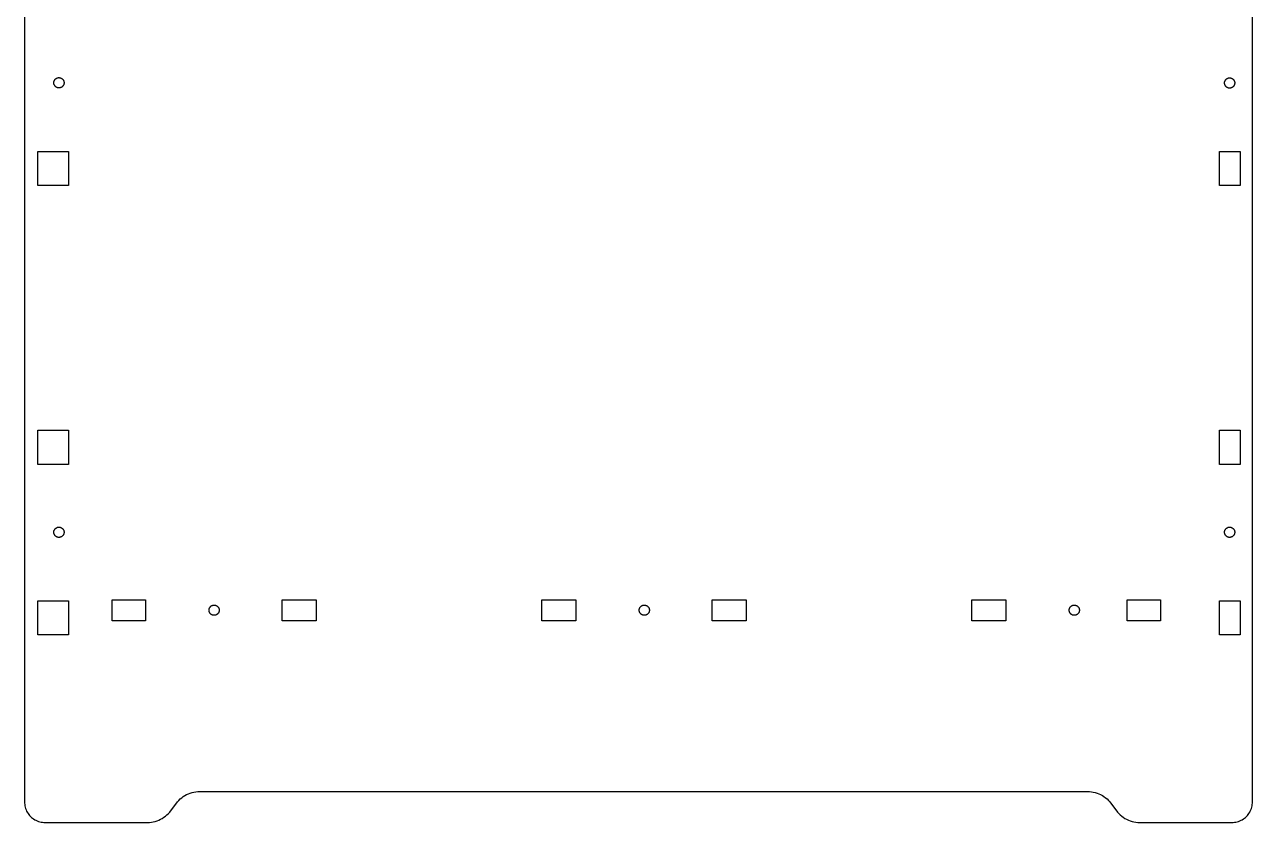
# Model space of a CAD drawing. Header units: metres. Extents: x -1 to 830, y 0 to 1551.
# Drawn here: x -0.6 to 359.4, y 528.3 to 762.2 of the extents above; entities that cross this region are included whole.
import ezdxf

# ---------------------------------------------------------------- set-up
doc = ezdxf.new("R2010")
doc.units = ezdxf.units.M

msp = doc.modelspace()

# ---------------------------------------------------------------- linework, layer by layer
for p, q in [((-0.61914, 1015.58), (-0.61914, 534.27)), ((359.381, 534.27), (359.381, 1015.58)), ((7.96191, 745.135), (7.96484, 745.232)), ((7.96484, 745.232), (7.97461, 745.33)), ((7.97461, 745.33), (7.99121, 745.428)), ((7.99121, 745.428), (8.0127, 745.522)), ((8.0127, 745.522), (8.04199, 745.617)), ((8.04199, 745.617), (8.07617, 745.709)), ((8.07617, 745.709), (8.11621, 745.798)), ((8.11621, 745.798), (8.16309, 745.885)), ((8.16309, 745.885), (8.21484, 745.968)), ((8.21484, 745.968), (8.27148, 746.048)), ((8.27148, 746.048), (8.33398, 746.124)), ((8.33398, 746.124), (8.40137, 746.195)), ((8.40137, 746.195), (8.47266, 746.263)), ((8.47266, 746.263), (8.54883, 746.324)), ((8.54883, 746.324), (8.62891, 746.382)), ((8.62891, 746.382), (8.71191, 746.434)), ((8.71191, 746.434), (8.79883, 746.479)), ((8.79883, 746.479), (8.8877, 746.521)), ((8.8877, 746.521), (8.97949, 746.555)), ((8.97949, 746.555), (9.07324, 746.584)), ((9.07324, 746.584), (9.16895, 746.605)), ((9.16895, 746.605), (9.2666, 746.622)), ((9.2666, 746.622), (9.36426, 746.632)), ((9.36426, 746.632), (9.46191, 746.635)), ((9.46191, 746.635), (9.56055, 746.632)), ((9.56055, 746.632), (9.6582, 746.622)), ((9.6582, 746.622), (9.75488, 746.605)), ((9.75488, 746.605), (9.85059, 746.584)), ((9.85059, 746.584), (9.94434, 746.555)), ((9.94434, 746.555), (10.0361, 746.521)), ((10.0361, 746.521), (10.125, 746.479)), ((10.125, 746.479), (10.2119, 746.434)), ((10.2119, 746.434), (10.2949, 746.382)), ((10.2949, 746.382), (10.375, 746.324)), ((10.375, 746.324), (10.4512, 746.263)), ((10.4512, 746.263), (10.5225, 746.195)), ((10.5225, 746.195), (10.5898, 746.124)), ((10.5898, 746.124), (10.6523, 746.048)), ((10.6523, 746.048), (10.709, 745.968)), ((10.709, 745.968), (10.7607, 745.885)), ((10.7607, 745.885), (10.8076, 745.798)), ((10.8076, 745.798), (10.8477, 745.709)), ((10.8477, 745.709), (10.8828, 745.617)), ((10.8828, 745.617), (10.9111, 745.522)), ((10.9111, 745.522), (10.9336, 745.428)), ((10.9336, 745.428), (10.9492, 745.33)), ((10.9492, 745.33), (10.959, 745.232)), ((10.959, 745.232), (10.9619, 745.135)), ((351.194, 745.169), (351.204, 745.267)), ((351.204, 745.267), (351.22, 745.363)), ((351.22, 745.363), (351.242, 745.459)), ((351.242, 745.459), (351.271, 745.553)), ((351.271, 745.553), (351.306, 745.645)), ((351.306, 745.645), (351.346, 745.733)), ((351.346, 745.733), (351.392, 745.82)), ((351.392, 745.82), (351.444, 745.903)), ((351.444, 745.903), (351.501, 745.983)), ((351.501, 745.983), (351.563, 746.06)), ((351.563, 746.06), (351.631, 746.131)), ((351.631, 746.131), (351.702, 746.198)), ((351.702, 746.198), (351.778, 746.261)), ((351.778, 746.261), (351.857, 746.317)), ((351.857, 746.317), (351.941, 746.369)), ((351.941, 746.369), (352.027, 746.416)), ((352.027, 746.416), (352.117, 746.456)), ((352.117, 746.456), (352.209, 746.491)), ((352.209, 746.491), (352.303, 746.52)), ((352.303, 746.52), (352.398, 746.542)), ((352.398, 746.542), (352.495, 746.558)), ((352.495, 746.558), (352.593, 746.567)), ((352.593, 746.567), (352.691, 746.57)), ((352.691, 746.57), (352.789, 746.567)), ((352.789, 746.567), (352.887, 746.558)), ((352.887, 746.558), (352.983, 746.542)), ((352.983, 746.542), (353.079, 746.52)), ((353.079, 746.52), (353.173, 746.491)), ((353.173, 746.491), (353.266, 746.456)), ((353.266, 746.456), (353.354, 746.416)), ((353.354, 746.416), (353.441, 746.369)), ((353.441, 746.369), (353.524, 746.317)), ((353.524, 746.317), (353.604, 746.261)), ((353.604, 746.261), (353.68, 746.198)), ((353.68, 746.198), (353.752, 746.131)), ((353.752, 746.131), (353.819, 746.06)), ((353.819, 746.06), (353.881, 745.983)), ((353.881, 745.983), (353.938, 745.903)), ((353.938, 745.903), (353.99, 745.82)), ((353.99, 745.82), (354.036, 745.733)), ((354.036, 745.733), (354.077, 745.645)), ((354.077, 745.645), (354.111, 745.553)), ((354.111, 745.553), (354.14, 745.459)), ((354.14, 745.459), (354.162, 745.363)), ((354.162, 745.363), (354.179, 745.267)), ((354.179, 745.267), (354.188, 745.169)), ((7.96484, 745.036), (7.96191, 745.135)), ((7.97461, 744.938), (7.96484, 745.036)), ((7.99121, 744.842), (7.97461, 744.938)), ((8.0127, 744.746), (7.99121, 744.842)), ((8.04199, 744.652), (8.0127, 744.746)), ((8.07617, 744.561), (8.04199, 744.652)), ((8.11621, 744.472), (8.07617, 744.561)), ((8.16309, 744.385), (8.11621, 744.472)), ((8.21484, 744.302), (8.16309, 744.385)), ((8.27148, 744.222), (8.21484, 744.302)), ((8.33398, 744.146), (8.27148, 744.222)), ((8.40137, 744.074), (8.33398, 744.146)), ((8.47266, 744.007), (8.40137, 744.074)), ((8.54883, 743.944), (8.47266, 744.007)), ((8.62891, 743.888), (8.54883, 743.944)), ((8.71191, 743.836), (8.62891, 743.888)), ((8.79883, 743.789), (8.71191, 743.836)), ((8.8877, 743.749), (8.79883, 743.789)), ((8.97949, 743.714), (8.8877, 743.749)), ((9.07324, 743.686), (8.97949, 743.714)), ((9.16895, 743.663), (9.07324, 743.686)), ((9.2666, 743.647), (9.16895, 743.663)), ((9.36426, 743.638), (9.2666, 743.647)), ((9.46191, 743.635), (9.36426, 743.638)), ((9.56055, 743.638), (9.46191, 743.635)), ((9.6582, 743.647), (9.56055, 743.638)), ((9.75488, 743.663), (9.6582, 743.647)), ((9.85059, 743.686), (9.75488, 743.663)), ((9.94434, 743.714), (9.85059, 743.686)), ((10.0361, 743.749), (9.94434, 743.714)), ((10.125, 743.789), (10.0361, 743.749)), ((10.2119, 743.836), (10.125, 743.789)), ((10.2949, 743.888), (10.2119, 743.836)), ((10.375, 743.944), (10.2949, 743.888)), ((10.4512, 744.007), (10.375, 743.944)), ((10.5225, 744.074), (10.4512, 744.007)), ((10.5898, 744.146), (10.5225, 744.074)), ((10.6523, 744.222), (10.5898, 744.146)), ((10.709, 744.302), (10.6523, 744.222)), ((10.7607, 744.385), (10.709, 744.302)), ((10.8076, 744.472), (10.7607, 744.385)), ((10.8477, 744.561), (10.8076, 744.472)), ((10.8828, 744.652), (10.8477, 744.561)), ((10.9111, 744.746), (10.8828, 744.652)), ((10.9336, 744.842), (10.9111, 744.746)), ((10.9492, 744.938), (10.9336, 744.842)), ((10.959, 745.036), (10.9492, 744.938)), ((10.9619, 745.135), (10.959, 745.036)), ((351.191, 745.07), (351.194, 745.169)), ((351.194, 744.973), (351.191, 745.07)), ((351.204, 744.875), (351.194, 744.973)), ((351.22, 744.777), (351.204, 744.875)), ((351.242, 744.683), (351.22, 744.777)), ((351.271, 744.588), (351.242, 744.683)), ((351.306, 744.496), (351.271, 744.588)), ((351.346, 744.407), (351.306, 744.496)), ((351.392, 744.32), (351.346, 744.407)), ((351.444, 744.237), (351.392, 744.32)), ((351.501, 744.157), (351.444, 744.237)), ((351.563, 744.081), (351.501, 744.157)), ((351.631, 744.01), (351.563, 744.081)), ((351.702, 743.942), (351.631, 744.01)), ((351.778, 743.881), (351.702, 743.942)), ((351.857, 743.823), (351.778, 743.881)), ((351.941, 743.771), (351.857, 743.823)), ((352.027, 743.726), (351.941, 743.771)), ((352.117, 743.685), (352.027, 743.726)), ((352.209, 743.65), (352.117, 743.685)), ((352.303, 743.621), (352.209, 743.65)), ((352.398, 743.6), (352.303, 743.621)), ((352.495, 743.583), (352.398, 743.6)), ((352.593, 743.573), (352.495, 743.583)), ((352.691, 743.57), (352.593, 743.573)), ((352.789, 743.573), (352.691, 743.57)), ((352.887, 743.583), (352.789, 743.573)), ((352.983, 743.6), (352.887, 743.583)), ((353.079, 743.621), (352.983, 743.6)), ((353.173, 743.65), (353.079, 743.621)), ((353.266, 743.685), (353.173, 743.65)), ((353.354, 743.726), (353.266, 743.685)), ((353.441, 743.771), (353.354, 743.726)), ((353.524, 743.823), (353.441, 743.771)), ((353.604, 743.881), (353.524, 743.823)), ((353.68, 743.942), (353.604, 743.881)), ((353.752, 744.01), (353.68, 743.942)), ((353.819, 744.081), (353.752, 744.01)), ((353.881, 744.157), (353.819, 744.081)), ((353.938, 744.237), (353.881, 744.157)), ((353.99, 744.32), (353.938, 744.237)), ((354.036, 744.407), (353.99, 744.32)), ((354.077, 744.496), (354.036, 744.407)), ((354.111, 744.588), (354.077, 744.496)), ((354.14, 744.683), (354.111, 744.588)), ((354.162, 744.777), (354.14, 744.683)), ((354.179, 744.875), (354.162, 744.777)), ((354.188, 744.973), (354.179, 744.875)), ((354.188, 745.169), (354.191, 745.07)), ((354.191, 745.07), (354.188, 744.973)), ((3.26465, 714.982), (3.26465, 724.982)), ((3.26465, 724.982), (12.2646, 724.982)), ((12.2646, 724.982), (12.2646, 714.982)), ((349.759, 714.982), (349.759, 724.982)), ((349.759, 724.982), (355.78, 724.982)), ((355.78, 724.982), (355.78, 714.982)), ((12.2646, 714.982), (3.26465, 714.982)), ((355.78, 714.982), (349.759, 714.982)), ((3.26465, 633.262), (3.26465, 643.262)), ((3.26465, 643.262), (12.2646, 643.262)), ((12.2646, 643.262), (12.2646, 633.262)), ((349.759, 633.262), (349.759, 643.262)), ((349.759, 643.262), (355.78, 643.262)), ((355.78, 643.262), (355.78, 633.262)), ((12.2646, 633.262), (3.26465, 633.262)), ((355.78, 633.262), (349.759, 633.262)), ((7.96191, 613.349), (7.96484, 613.447)), ((7.96484, 613.251), (7.96191, 613.349)), ((7.96484, 613.447), (7.97461, 613.545)), ((7.97461, 613.153), (7.96484, 613.251)), ((7.97461, 613.545), (7.99121, 613.642)), ((7.99121, 613.056), (7.97461, 613.153)), ((7.99121, 613.642), (8.0127, 613.737)), ((8.0127, 612.961), (7.99121, 613.056)), ((8.0127, 613.737), (8.04199, 613.831)), ((8.04199, 612.866), (8.0127, 612.961)), ((8.04199, 613.831), (8.07617, 613.923)), ((8.07617, 612.774), (8.04199, 612.866)), ((8.07617, 613.923), (8.11621, 614.013)), ((8.11621, 612.686), (8.07617, 612.774)), ((8.11621, 614.013), (8.16309, 614.099)), ((8.16309, 612.599), (8.11621, 612.686)), ((8.16309, 614.099), (8.21484, 614.183)), ((8.21484, 612.516), (8.16309, 612.599)), ((8.21484, 614.183), (8.27148, 614.262)), ((8.27148, 612.436), (8.21484, 612.516)), ((8.27148, 614.262), (8.33398, 614.338)), ((8.33398, 612.359), (8.27148, 612.436)), ((8.33398, 614.338), (8.40137, 614.409)), ((8.40137, 612.288), (8.33398, 612.359)), ((8.40137, 614.409), (8.47266, 614.477)), ((8.47266, 612.221), (8.40137, 612.288)), ((8.47266, 614.477), (8.54883, 614.539)), ((8.54883, 612.159), (8.47266, 612.221)), ((8.54883, 614.539), (8.62891, 614.596)), ((8.62891, 612.102), (8.54883, 612.159)), ((8.62891, 614.596), (8.71191, 614.647)), ((8.71191, 612.05), (8.62891, 612.102)), ((8.71191, 614.647), (8.79883, 614.694)), ((8.79883, 612.004), (8.71191, 612.05)), ((8.79883, 614.694), (8.8877, 614.734)), ((8.8877, 611.963), (8.79883, 612.004)), ((8.8877, 614.734), (8.97949, 614.77)), ((8.97949, 614.77), (9.07324, 614.798)), ((9.07324, 614.798), (9.16895, 614.82)), ((9.16895, 614.82), (9.2666, 614.836)), ((9.2666, 614.836), (9.36426, 614.846)), ((9.36426, 614.846), (9.46191, 614.849)), ((9.46191, 614.849), (9.56055, 614.846)), ((9.56055, 614.846), (9.6582, 614.836)), ((9.6582, 614.836), (9.75488, 614.82)), ((9.75488, 614.82), (9.85059, 614.798)), ((9.85059, 614.798), (9.94434, 614.77)), ((9.94434, 614.77), (10.0361, 614.734)), ((10.0361, 614.734), (10.125, 614.694)), ((10.125, 612.004), (10.0361, 611.963)), ((10.125, 614.694), (10.2119, 614.647)), ((10.2119, 612.05), (10.125, 612.004)), ((10.2119, 614.647), (10.2949, 614.596)), ((10.2949, 612.102), (10.2119, 612.05)), ((10.2949, 614.596), (10.375, 614.539)), ((10.375, 612.159), (10.2949, 612.102)), ((10.375, 614.539), (10.4512, 614.477)), ((10.4512, 612.221), (10.375, 612.159)), ((10.4512, 614.477), (10.5225, 614.409)), ((10.5225, 612.288), (10.4512, 612.221)), ((10.5225, 614.409), (10.5898, 614.338)), ((10.5898, 612.359), (10.5225, 612.288)), ((10.5898, 614.338), (10.6523, 614.262)), ((10.6523, 612.436), (10.5898, 612.359)), ((10.6523, 614.262), (10.709, 614.183)), ((10.709, 612.516), (10.6523, 612.436)), ((10.709, 614.183), (10.7607, 614.099)), ((10.7607, 612.599), (10.709, 612.516)), ((10.7607, 614.099), (10.8076, 614.013)), ((10.8076, 612.686), (10.7607, 612.599)), ((10.8076, 614.013), (10.8477, 613.923)), ((10.8477, 612.774), (10.8076, 612.686)), ((10.8477, 613.923), (10.8828, 613.831)), ((10.8828, 612.866), (10.8477, 612.774)), ((10.8828, 613.831), (10.9111, 613.737)), ((10.9111, 612.961), (10.8828, 612.866)), ((10.9111, 613.737), (10.9336, 613.642)), ((10.9336, 613.056), (10.9111, 612.961)), ((10.9336, 613.642), (10.9492, 613.545)), ((10.9492, 613.153), (10.9336, 613.056)), ((10.9492, 613.545), (10.959, 613.447)), ((10.959, 613.251), (10.9492, 613.153)), ((10.959, 613.447), (10.9619, 613.349)), ((10.9619, 613.349), (10.959, 613.251)), ((351.191, 613.349), (351.194, 613.447)), ((351.194, 613.251), (351.191, 613.349)), ((351.194, 613.447), (351.204, 613.545)), ((351.204, 613.153), (351.194, 613.251)), ((351.204, 613.545), (351.22, 613.642)), ((351.22, 613.056), (351.204, 613.153)), ((351.22, 613.642), (351.242, 613.737)), ((351.242, 612.961), (351.22, 613.056)), ((351.242, 613.737), (351.271, 613.831)), ((351.271, 612.866), (351.242, 612.961)), ((351.271, 613.831), (351.306, 613.923)), ((351.306, 612.774), (351.271, 612.866)), ((351.306, 613.923), (351.346, 614.013)), ((351.346, 612.686), (351.306, 612.774)), ((351.346, 614.013), (351.392, 614.099)), ((351.392, 612.599), (351.346, 612.686)), ((351.392, 614.099), (351.444, 614.183)), ((351.444, 612.516), (351.392, 612.599)), ((351.444, 614.183), (351.501, 614.262)), ((351.501, 612.436), (351.444, 612.516)), ((351.501, 614.262), (351.563, 614.338)), ((351.563, 612.359), (351.501, 612.436)), ((351.563, 614.338), (351.631, 614.409)), ((351.631, 612.288), (351.563, 612.359)), ((351.631, 614.409), (351.702, 614.477)), ((351.702, 612.221), (351.631, 612.288)), ((351.702, 614.477), (351.778, 614.539)), ((351.778, 612.159), (351.702, 612.221)), ((351.778, 614.539), (351.857, 614.596)), ((351.857, 612.102), (351.778, 612.159)), ((351.857, 614.596), (351.941, 614.647)), ((351.941, 612.05), (351.857, 612.102)), ((351.941, 614.647), (352.027, 614.694)), ((352.027, 612.004), (351.941, 612.05)), ((352.027, 614.694), (352.117, 614.734)), ((352.117, 611.963), (352.027, 612.004)), ((352.117, 614.734), (352.209, 614.77)), ((352.209, 614.77), (352.303, 614.798)), ((352.303, 614.798), (352.398, 614.82)), ((352.398, 614.82), (352.495, 614.836)), ((352.495, 614.836), (352.593, 614.846)), ((352.593, 614.846), (352.691, 614.849)), ((352.691, 614.849), (352.789, 614.846)), ((352.789, 614.846), (352.887, 614.836)), ((352.887, 614.836), (352.983, 614.82)), ((352.983, 614.82), (353.079, 614.798)), ((353.079, 614.798), (353.173, 614.77)), ((353.173, 614.77), (353.266, 614.734)), ((353.266, 614.734), (353.354, 614.694)), ((353.354, 612.004), (353.266, 611.963)), ((353.354, 614.694), (353.441, 614.647)), ((353.441, 612.05), (353.354, 612.004)), ((353.441, 614.647), (353.524, 614.596)), ((353.524, 612.102), (353.441, 612.05)), ((353.524, 614.596), (353.604, 614.539)), ((353.604, 612.159), (353.524, 612.102)), ((353.604, 614.539), (353.68, 614.477)), ((353.68, 612.221), (353.604, 612.159)), ((353.68, 614.477), (353.752, 614.409)), ((353.752, 612.288), (353.68, 612.221)), ((353.752, 614.409), (353.819, 614.338)), ((353.819, 612.359), (353.752, 612.288)), ((353.819, 614.338), (353.881, 614.262)), ((353.881, 612.436), (353.819, 612.359)), ((353.881, 614.262), (353.938, 614.183)), ((353.938, 612.516), (353.881, 612.436)), ((353.938, 614.183), (353.99, 614.099)), ((353.99, 612.599), (353.938, 612.516)), ((353.99, 614.099), (354.036, 614.013)), ((354.036, 612.686), (353.99, 612.599)), ((354.036, 614.013), (354.077, 613.923)), ((354.077, 612.774), (354.036, 612.686)), ((354.077, 613.923), (354.111, 613.831)), ((354.111, 612.866), (354.077, 612.774)), ((354.111, 613.831), (354.14, 613.737)), ((354.14, 612.961), (354.111, 612.866)), ((354.14, 613.737), (354.162, 613.642)), ((354.162, 613.056), (354.14, 612.961)), ((354.162, 613.642), (354.179, 613.545)), ((354.179, 613.153), (354.162, 613.056)), ((354.179, 613.545), (354.188, 613.447)), ((354.188, 613.251), (354.179, 613.153)), ((354.188, 613.447), (354.191, 613.349)), ((354.191, 613.349), (354.188, 613.251)), ((8.97949, 611.929), (8.8877, 611.963)), ((9.07324, 611.899), (8.97949, 611.929)), ((9.16895, 611.878), (9.07324, 611.899)), ((9.2666, 611.861), (9.16895, 611.878)), ((9.36426, 611.852), (9.2666, 611.861)), ((9.46191, 611.849), (9.36426, 611.852)), ((9.56055, 611.852), (9.46191, 611.849)), ((9.6582, 611.861), (9.56055, 611.852)), ((9.75488, 611.878), (9.6582, 611.861)), ((9.85059, 611.899), (9.75488, 611.878)), ((9.94434, 611.929), (9.85059, 611.899)), ((10.0361, 611.963), (9.94434, 611.929)), ((352.209, 611.929), (352.117, 611.963)), ((352.303, 611.899), (352.209, 611.929)), ((352.398, 611.878), (352.303, 611.899)), ((352.495, 611.861), (352.398, 611.878)), ((352.593, 611.852), (352.495, 611.861)), ((352.691, 611.849), (352.593, 611.852)), ((352.789, 611.852), (352.691, 611.849)), ((352.887, 611.861), (352.789, 611.852)), ((352.983, 611.878), (352.887, 611.861)), ((353.079, 611.899), (352.983, 611.878)), ((353.173, 611.929), (353.079, 611.899)), ((353.266, 611.963), (353.173, 611.929)), ((3.26465, 583.262), (3.26465, 593.262)), ((3.26465, 593.262), (12.2646, 593.262)), ((12.2646, 593.262), (12.2646, 583.262)), ((25.0381, 587.36), (25.0381, 593.561)), ((25.0381, 593.561), (34.8867, 593.561)), ((34.8867, 593.561), (34.8867, 587.36)), ((53.4541, 590.495), (53.457, 590.594)), ((53.457, 590.397), (53.4541, 590.495)), ((53.457, 590.594), (53.4668, 590.691)), ((53.4668, 590.691), (53.4824, 590.788)), ((53.4824, 590.788), (53.5049, 590.884)), ((53.5049, 590.884), (53.5332, 590.978)), ((53.5332, 590.978), (53.5684, 591.069)), ((53.5684, 591.069), (53.6084, 591.158)), ((53.6084, 591.158), (53.6553, 591.245)), ((53.6553, 591.245), (53.707, 591.328)), ((53.707, 591.328), (53.7637, 591.408)), ((53.7637, 591.408), (53.8262, 591.484)), ((53.8262, 591.484), (53.8936, 591.556)), ((53.8936, 591.556), (53.9648, 591.623)), ((53.9648, 591.623), (54.041, 591.686)), ((54.041, 591.686), (54.1201, 591.742)), ((54.1201, 591.742), (54.2041, 591.794)), ((54.2041, 591.794), (54.29, 591.841)), ((54.29, 591.841), (54.3799, 591.881)), ((54.3799, 591.881), (54.4717, 591.916)), ((54.4717, 591.916), (54.5654, 591.944)), ((54.5654, 591.944), (54.6611, 591.967)), ((54.6611, 591.967), (54.7578, 591.982)), ((54.7578, 591.982), (54.8555, 591.992)), ((54.8555, 591.992), (54.9541, 591.995)), ((54.9541, 591.995), (55.0518, 591.992)), ((55.0518, 591.992), (55.1494, 591.982)), ((55.1494, 591.982), (55.2461, 591.967)), ((55.2461, 591.967), (55.3418, 591.944)), ((55.3418, 591.944), (55.4355, 591.916)), ((55.4355, 591.916), (55.5283, 591.881)), ((55.5283, 591.881), (55.6172, 591.841)), ((55.6172, 591.841), (55.7041, 591.794)), ((55.7041, 591.794), (55.7871, 591.742)), ((55.7871, 591.742), (55.8672, 591.686)), ((55.8672, 591.686), (55.9434, 591.623)), ((55.9434, 591.623), (56.0146, 591.556)), ((56.0146, 591.556), (56.082, 591.484)), ((56.082, 591.484), (56.1436, 591.408)), ((56.1436, 591.408), (56.2012, 591.328)), ((56.2012, 591.328), (56.2529, 591.245)), ((56.2529, 591.245), (56.2988, 591.158)), ((56.2988, 591.158), (56.3398, 591.069)), ((56.3398, 591.069), (56.374, 590.978)), ((56.374, 590.978), (56.4023, 590.884)), ((56.4023, 590.884), (56.4248, 590.788)), ((56.4248, 590.788), (56.4414, 590.691)), ((56.4414, 590.691), (56.4502, 590.594)), ((56.4502, 590.594), (56.4541, 590.495)), ((56.4541, 590.495), (56.4502, 590.397)), ((74.9375, 587.36), (74.9375, 593.561)), ((74.9375, 593.561), (84.8867, 593.561)), ((84.8867, 593.561), (84.8867, 587.36)), ((151.012, 587.362), (151.012, 593.562)), ((151.012, 593.562), (160.981, 593.562)), ((160.981, 593.562), (160.981, 587.362)), ((179.579, 590.495), (179.582, 590.594)), ((179.582, 590.397), (179.579, 590.495)), ((179.582, 590.594), (179.592, 590.691)), ((179.592, 590.691), (179.608, 590.788)), ((179.608, 590.788), (179.63, 590.884)), ((179.63, 590.884), (179.659, 590.978)), ((179.659, 590.978), (179.693, 591.069)), ((179.693, 591.069), (179.733, 591.158)), ((179.733, 591.158), (179.78, 591.245)), ((179.78, 591.245), (179.832, 591.328)), ((179.832, 591.328), (179.889, 591.408)), ((179.889, 591.408), (179.951, 591.484)), ((179.951, 591.484), (180.019, 591.556)), ((180.019, 591.556), (180.09, 591.623)), ((180.09, 591.623), (180.166, 591.686)), ((180.166, 591.686), (180.246, 591.742)), ((180.246, 591.742), (180.329, 591.794)), ((180.329, 591.794), (180.416, 591.841)), ((180.416, 591.841), (180.505, 591.881)), ((180.505, 591.881), (180.597, 591.916)), ((180.597, 591.916), (180.69, 591.944)), ((180.69, 591.944), (180.786, 591.967)), ((180.786, 591.967), (180.884, 591.982)), ((180.884, 591.982), (180.981, 591.992)), ((180.981, 591.992), (181.079, 591.995)), ((181.079, 591.995), (181.177, 591.992)), ((181.177, 591.992), (181.274, 591.982)), ((181.274, 591.982), (181.372, 591.967)), ((181.372, 591.967), (181.468, 591.944)), ((181.468, 591.944), (181.562, 591.916)), ((181.562, 591.916), (181.653, 591.881)), ((181.653, 591.881), (181.742, 591.841)), ((181.742, 591.841), (181.829, 591.794)), ((181.829, 591.794), (181.912, 591.742)), ((181.912, 591.742), (181.992, 591.686)), ((181.992, 591.686), (182.068, 591.623)), ((182.068, 591.623), (182.14, 591.556)), ((182.14, 591.556), (182.207, 591.484)), ((182.207, 591.484), (182.27, 591.408)), ((182.27, 591.408), (182.326, 591.328)), ((182.326, 591.328), (182.378, 591.245)), ((182.378, 591.245), (182.425, 591.158)), ((182.425, 591.158), (182.465, 591.069)), ((182.465, 591.069), (182.499, 590.978)), ((182.499, 590.978), (182.528, 590.884)), ((182.528, 590.884), (182.55, 590.788)), ((182.55, 590.788), (182.566, 590.691)), ((182.566, 590.691), (182.576, 590.594)), ((182.576, 590.594), (182.579, 590.495)), ((182.579, 590.495), (182.576, 590.397)), ((201.007, 587.362), (201.007, 593.562)), ((201.007, 593.562), (210.981, 593.562)), ((210.981, 593.562), (210.981, 587.362)), ((277.081, 587.36), (277.081, 593.561)), ((277.081, 593.561), (287.076, 593.561)), ((287.076, 593.561), (287.076, 587.36)), ((305.646, 590.495), (305.649, 590.594)), ((305.649, 590.397), (305.646, 590.495)), ((305.649, 590.594), (305.659, 590.691)), ((305.659, 590.691), (305.675, 590.788)), ((305.675, 590.788), (305.697, 590.884)), ((305.697, 590.884), (305.726, 590.978)), ((305.726, 590.978), (305.761, 591.069)), ((305.761, 591.069), (305.801, 591.158)), ((305.801, 591.158), (305.848, 591.245)), ((305.848, 591.245), (305.899, 591.328)), ((305.899, 591.328), (305.956, 591.408)), ((305.956, 591.408), (306.019, 591.484)), ((306.019, 591.484), (306.086, 591.556)), ((306.086, 591.556), (306.157, 591.623)), ((306.157, 591.623), (306.233, 591.686)), ((306.233, 591.686), (306.312, 591.742)), ((306.312, 591.742), (306.396, 591.794)), ((306.396, 591.794), (306.482, 591.841)), ((306.482, 591.841), (306.572, 591.881)), ((306.572, 591.881), (306.664, 591.916)), ((306.664, 591.916), (306.758, 591.944)), ((306.758, 591.944), (306.854, 591.967)), ((306.854, 591.967), (306.95, 591.982)), ((306.95, 591.982), (307.048, 591.992)), ((307.048, 591.992), (307.146, 591.995)), ((307.146, 591.995), (307.244, 591.992)), ((307.244, 591.992), (307.342, 591.982)), ((307.342, 591.982), (307.438, 591.967)), ((307.438, 591.967), (307.534, 591.944)), ((307.534, 591.944), (307.628, 591.916)), ((307.628, 591.916), (307.721, 591.881)), ((307.721, 591.881), (307.81, 591.841)), ((307.81, 591.841), (307.896, 591.794)), ((307.896, 591.794), (307.979, 591.742)), ((307.979, 591.742), (308.06, 591.686)), ((308.06, 591.686), (308.135, 591.623)), ((308.135, 591.623), (308.207, 591.556)), ((308.207, 591.556), (308.274, 591.484)), ((308.274, 591.484), (308.336, 591.408)), ((308.336, 591.408), (308.394, 591.328)), ((308.394, 591.328), (308.445, 591.245)), ((308.445, 591.245), (308.491, 591.158)), ((308.491, 591.158), (308.532, 591.069)), ((308.532, 591.069), (308.566, 590.978)), ((308.566, 590.978), (308.595, 590.884)), ((308.595, 590.884), (308.617, 590.788)), ((308.617, 590.788), (308.634, 590.691)), ((308.634, 590.691), (308.643, 590.594)), ((308.643, 590.594), (308.646, 590.495)), ((308.646, 590.495), (308.643, 590.397)), ((322.613, 587.36), (322.613, 593.561)), ((322.613, 593.561), (332.463, 593.561)), ((332.463, 593.561), (332.463, 587.36)), ((349.759, 583.262), (349.759, 593.262)), ((349.759, 593.262), (355.78, 593.262)), ((355.78, 593.262), (355.78, 583.262)), ((34.8867, 587.36), (25.0381, 587.36)), ((53.4668, 590.3), (53.457, 590.397)), ((53.4824, 590.202), (53.4668, 590.3)), ((53.5049, 590.107), (53.4824, 590.202)), ((53.5332, 590.013), (53.5049, 590.107)), ((53.5684, 589.921), (53.5332, 590.013)), ((53.6084, 589.832), (53.5684, 589.921)), ((53.6553, 589.745), (53.6084, 589.832)), ((53.707, 589.662), (53.6553, 589.745)), ((53.7637, 589.582), (53.707, 589.662)), ((53.8262, 589.506), (53.7637, 589.582)), ((53.8936, 589.435), (53.8262, 589.506)), ((53.9648, 589.367), (53.8936, 589.435)), ((54.041, 589.306), (53.9648, 589.367)), ((54.1201, 589.248), (54.041, 589.306)), ((54.2041, 589.196), (54.1201, 589.248)), ((54.29, 589.149), (54.2041, 589.196)), ((54.3799, 589.109), (54.29, 589.149)), ((54.4717, 589.075), (54.3799, 589.109)), ((54.5654, 589.046), (54.4717, 589.075)), ((54.6611, 589.024), (54.5654, 589.046)), ((54.7578, 589.008), (54.6611, 589.024)), ((54.8555, 588.998), (54.7578, 589.008)), ((54.9541, 588.995), (54.8555, 588.998)), ((55.0518, 588.998), (54.9541, 588.995)), ((55.1494, 589.008), (55.0518, 588.998)), ((55.2461, 589.024), (55.1494, 589.008)), ((55.3418, 589.046), (55.2461, 589.024)), ((55.4355, 589.075), (55.3418, 589.046)), ((55.5283, 589.109), (55.4355, 589.075)), ((55.6172, 589.149), (55.5283, 589.109)), ((55.7041, 589.196), (55.6172, 589.149)), ((55.7871, 589.248), (55.7041, 589.196)), ((55.8672, 589.306), (55.7871, 589.248)), ((55.9434, 589.367), (55.8672, 589.306)), ((56.0146, 589.435), (55.9434, 589.367)), ((56.082, 589.506), (56.0146, 589.435)), ((56.1436, 589.582), (56.082, 589.506)), ((56.2012, 589.662), (56.1436, 589.582)), ((56.2529, 589.745), (56.2012, 589.662)), ((56.2988, 589.832), (56.2529, 589.745)), ((56.3398, 589.921), (56.2988, 589.832)), ((56.374, 590.013), (56.3398, 589.921)), ((56.4023, 590.107), (56.374, 590.013)), ((56.4248, 590.202), (56.4023, 590.107)), ((56.4414, 590.3), (56.4248, 590.202)), ((56.4502, 590.397), (56.4414, 590.3)), ((84.8867, 587.36), (74.9375, 587.36)), ((160.981, 587.362), (151.012, 587.362)), ((179.592, 590.3), (179.582, 590.397)), ((179.608, 590.202), (179.592, 590.3)), ((179.63, 590.107), (179.608, 590.202)), ((179.659, 590.013), (179.63, 590.107)), ((179.693, 589.921), (179.659, 590.013)), ((179.733, 589.832), (179.693, 589.921)), ((179.78, 589.745), (179.733, 589.832)), ((179.832, 589.662), (179.78, 589.745)), ((179.889, 589.582), (179.832, 589.662)), ((179.951, 589.506), (179.889, 589.582)), ((180.019, 589.435), (179.951, 589.506)), ((180.09, 589.367), (180.019, 589.435)), ((180.166, 589.306), (180.09, 589.367)), ((180.246, 589.248), (180.166, 589.306)), ((180.329, 589.196), (180.246, 589.248)), ((180.416, 589.149), (180.329, 589.196)), ((180.505, 589.109), (180.416, 589.149)), ((180.597, 589.075), (180.505, 589.109)), ((180.69, 589.046), (180.597, 589.075)), ((180.786, 589.024), (180.69, 589.046)), ((180.884, 589.008), (180.786, 589.024)), ((180.981, 588.998), (180.884, 589.008)), ((181.079, 588.995), (180.981, 588.998)), ((181.177, 588.998), (181.079, 588.995)), ((181.274, 589.008), (181.177, 588.998)), ((181.372, 589.024), (181.274, 589.008)), ((181.468, 589.046), (181.372, 589.024)), ((181.562, 589.075), (181.468, 589.046)), ((181.653, 589.109), (181.562, 589.075)), ((181.742, 589.149), (181.653, 589.109)), ((181.829, 589.196), (181.742, 589.149)), ((181.912, 589.248), (181.829, 589.196)), ((181.992, 589.306), (181.912, 589.248)), ((182.068, 589.367), (181.992, 589.306)), ((182.14, 589.435), (182.068, 589.367)), ((182.207, 589.506), (182.14, 589.435)), ((182.27, 589.582), (182.207, 589.506)), ((182.326, 589.662), (182.27, 589.582)), ((182.378, 589.745), (182.326, 589.662)), ((182.425, 589.832), (182.378, 589.745)), ((182.465, 589.921), (182.425, 589.832)), ((182.499, 590.013), (182.465, 589.921)), ((182.528, 590.107), (182.499, 590.013)), ((182.55, 590.202), (182.528, 590.107)), ((182.566, 590.3), (182.55, 590.202)), ((182.576, 590.397), (182.566, 590.3)), ((210.981, 587.362), (201.007, 587.362)), ((287.076, 587.36), (277.081, 587.36)), ((305.659, 590.3), (305.649, 590.397)), ((305.675, 590.202), (305.659, 590.3)), ((305.697, 590.107), (305.675, 590.202)), ((305.726, 590.013), (305.697, 590.107)), ((305.761, 589.921), (305.726, 590.013)), ((305.801, 589.832), (305.761, 589.921)), ((305.848, 589.745), (305.801, 589.832)), ((305.899, 589.662), (305.848, 589.745)), ((305.956, 589.582), (305.899, 589.662)), ((306.019, 589.506), (305.956, 589.582)), ((306.086, 589.435), (306.019, 589.506)), ((306.157, 589.367), (306.086, 589.435)), ((306.233, 589.306), (306.157, 589.367)), ((306.312, 589.248), (306.233, 589.306)), ((306.396, 589.196), (306.312, 589.248)), ((306.482, 589.149), (306.396, 589.196)), ((306.572, 589.109), (306.482, 589.149)), ((306.664, 589.075), (306.572, 589.109)), ((306.758, 589.046), (306.664, 589.075)), ((306.854, 589.024), (306.758, 589.046)), ((306.95, 589.008), (306.854, 589.024)), ((307.048, 588.998), (306.95, 589.008)), ((307.146, 588.995), (307.048, 588.998)), ((307.244, 588.998), (307.146, 588.995)), ((307.342, 589.008), (307.244, 588.998)), ((307.438, 589.024), (307.342, 589.008)), ((307.534, 589.046), (307.438, 589.024)), ((307.628, 589.075), (307.534, 589.046)), ((307.721, 589.109), (307.628, 589.075)), ((307.81, 589.149), (307.721, 589.109)), ((307.896, 589.196), (307.81, 589.149)), ((307.979, 589.248), (307.896, 589.196)), ((308.06, 589.306), (307.979, 589.248)), ((308.135, 589.367), (308.06, 589.306)), ((308.207, 589.435), (308.135, 589.367)), ((308.274, 589.506), (308.207, 589.435)), ((308.336, 589.582), (308.274, 589.506)), ((308.394, 589.662), (308.336, 589.582)), ((308.445, 589.745), (308.394, 589.662)), ((308.491, 589.832), (308.445, 589.745)), ((308.532, 589.921), (308.491, 589.832)), ((308.566, 590.013), (308.532, 589.921)), ((308.595, 590.107), (308.566, 590.013)), ((308.617, 590.202), (308.595, 590.107)), ((308.634, 590.3), (308.617, 590.202)), ((308.643, 590.397), (308.634, 590.3)), ((332.463, 587.36), (322.613, 587.36)), ((12.2646, 583.262), (3.26465, 583.262)), ((355.78, 583.262), (349.759, 583.262)), ((46.3867, 536.166), (46.8867, 536.44)), ((46.8867, 536.44), (47.4033, 536.682)), ((47.4033, 536.682), (47.9355, 536.888)), ((47.9355, 536.888), (48.4805, 537.058)), ((48.4805, 537.058), (49.0352, 537.19)), ((49.0352, 537.19), (49.5977, 537.286)), ((49.5977, 537.286), (50.165, 537.343)), ((50.165, 537.343), (50.7354, 537.362)), ((50.7354, 537.362), (311.025, 537.362)), ((311.025, 537.362), (311.596, 537.343)), ((311.596, 537.343), (312.163, 537.286)), ((312.163, 537.286), (312.726, 537.19)), ((312.726, 537.19), (313.28, 537.058)), ((313.28, 537.058), (313.825, 536.888)), ((313.825, 536.888), (314.357, 536.682)), ((314.357, 536.682), (314.874, 536.44)), ((314.874, 536.44), (315.374, 536.166)), ((-0.61914, 534.27), (-0.60645, 533.878)), ((-0.60645, 533.878), (-0.56836, 533.486)), ((-0.56836, 533.486), (-0.50391, 533.1)), ((-0.50391, 533.1), (-0.41504, 532.717)), ((41.9277, 531.307), (44.2236, 534.326)), ((44.2236, 534.326), (44.6055, 534.75)), ((44.6055, 534.75), (45.0137, 535.148)), ((45.0137, 535.148), (45.4482, 535.518)), ((45.4482, 535.518), (45.9072, 535.857)), ((45.9072, 535.857), (46.3867, 536.166)), ((315.374, 536.166), (315.854, 535.857)), ((315.854, 535.857), (316.312, 535.518)), ((316.312, 535.518), (316.747, 535.148)), ((316.747, 535.148), (317.155, 534.75)), ((317.155, 534.75), (317.537, 534.326)), ((317.537, 534.326), (319.833, 531.307)), ((359.176, 532.717), (359.265, 533.1)), ((359.265, 533.1), (359.329, 533.486)), ((359.329, 533.486), (359.367, 533.878)), ((359.367, 533.878), (359.381, 534.27)), ((-0.41504, 532.717), (-0.30078, 532.341)), ((-0.30078, 532.341), (-0.16309, 531.974)), ((-0.16309, 531.974), (-0.00098, 531.616)), ((-0.00098, 531.616), (0.18457, 531.27)), ((0.18457, 531.27), (0.3916, 530.937)), ((0.3916, 530.937), (0.62012, 530.617)), ((0.62012, 530.617), (0.86914, 530.313)), ((0.86914, 530.313), (1.1377, 530.027)), ((1.1377, 530.027), (1.4248, 529.759)), ((1.4248, 529.759), (1.72754, 529.51)), ((1.72754, 529.51), (2.04688, 529.281)), ((2.04688, 529.281), (2.38086, 529.073)), ((39.2656, 529.191), (39.7656, 529.467)), ((39.7656, 529.467), (40.2451, 529.774)), ((40.2451, 529.774), (40.7041, 530.114)), ((40.7041, 530.114), (41.1387, 530.483)), ((41.1387, 530.483), (41.5469, 530.882)), ((41.5469, 530.882), (41.9277, 531.307)), ((319.833, 531.307), (320.214, 530.882)), ((320.214, 530.882), (320.623, 530.483)), ((320.623, 530.483), (321.057, 530.114)), ((321.057, 530.114), (321.516, 529.774)), ((321.516, 529.774), (321.995, 529.467)), ((321.995, 529.467), (322.495, 529.191)), ((356.381, 529.073), (356.714, 529.281)), ((356.714, 529.281), (357.033, 529.51)), ((357.033, 529.51), (357.337, 529.759)), ((357.337, 529.759), (357.623, 530.027)), ((357.623, 530.027), (357.892, 530.313)), ((357.892, 530.313), (358.141, 530.617)), ((358.141, 530.617), (358.369, 530.937)), ((358.369, 530.937), (358.576, 531.27)), ((358.576, 531.27), (358.762, 531.616)), ((358.762, 531.616), (358.924, 531.974)), ((358.924, 531.974), (359.062, 532.341)), ((359.062, 532.341), (359.176, 532.717)), ((2.38086, 529.073), (2.72656, 528.889)), ((2.72656, 528.889), (3.08398, 528.727)), ((3.08398, 528.727), (3.45215, 528.588)), ((3.45215, 528.588), (3.82715, 528.475)), ((3.82715, 528.475), (4.20996, 528.385)), ((4.20996, 528.385), (4.59766, 528.321)), ((4.59766, 528.321), (4.98828, 528.283)), ((4.98828, 528.283), (5.38086, 528.27)), ((5.38086, 528.27), (35.417, 528.27)), ((35.417, 528.27), (35.9873, 528.289)), ((35.9873, 528.289), (36.5547, 528.347)), ((36.5547, 528.347), (37.1172, 528.441)), ((37.1172, 528.441), (37.6719, 528.574)), ((37.6719, 528.574), (38.2168, 528.744)), ((38.2168, 528.744), (38.748, 528.95)), ((38.748, 528.95), (39.2656, 529.191)), ((322.495, 529.191), (323.013, 528.95)), ((323.013, 528.95), (323.544, 528.744)), ((323.544, 528.744), (324.089, 528.574)), ((324.089, 528.574), (324.644, 528.441)), ((324.644, 528.441), (325.206, 528.347)), ((325.206, 528.347), (325.773, 528.289)), ((325.773, 528.289), (326.344, 528.27)), ((326.344, 528.27), (353.381, 528.27)), ((353.381, 528.27), (353.772, 528.283)), ((353.772, 528.283), (354.164, 528.321)), ((354.164, 528.321), (354.551, 528.385)), ((354.551, 528.385), (354.934, 528.475)), ((354.934, 528.475), (355.309, 528.588)), ((355.309, 528.588), (355.677, 528.727)), ((355.677, 528.727), (356.034, 528.889)), ((356.034, 528.889), (356.381, 529.073))]:
    msp.add_line(p, q)

doc.saveas('drawing.dxf')
